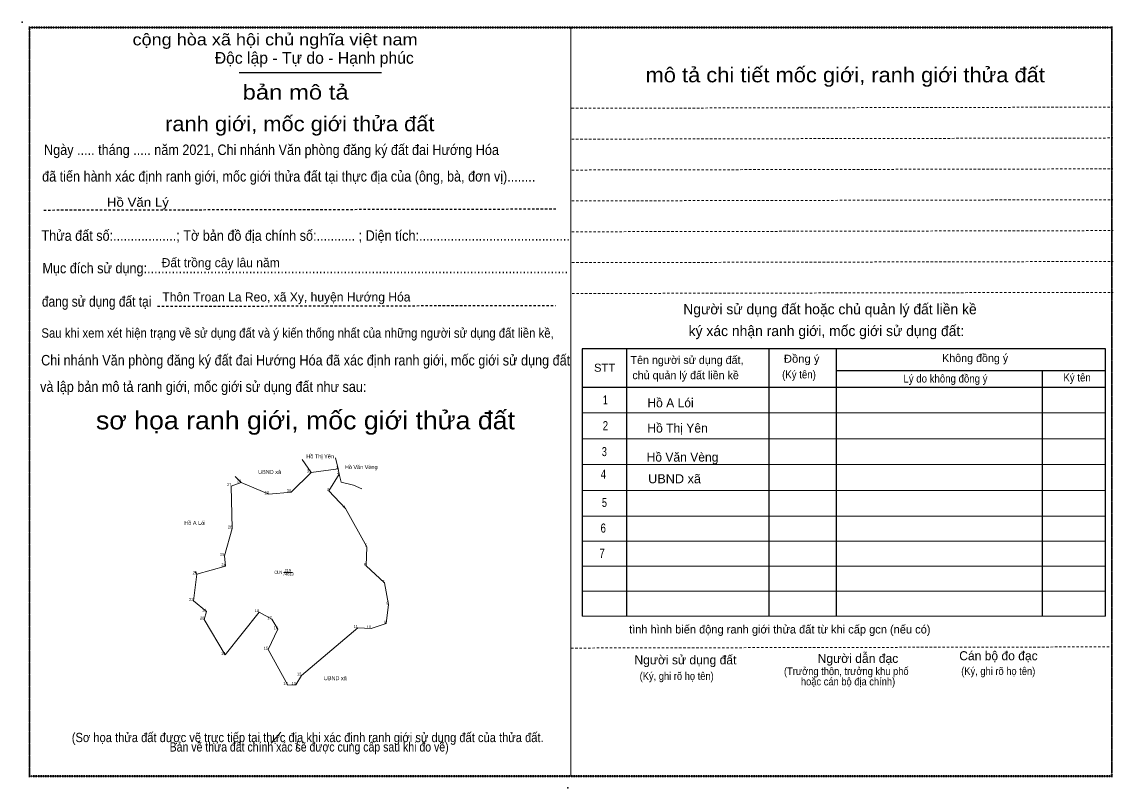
# Model space of a CAD drawing. Header units: metres. Extents: x 550759 to 554593, y 1816617 to 1817959.
# Drawn here: x 550759 to 552668, y 1816618 to 1817959 of the extents above; entities that cross this region are included whole.
import ezdxf
from ezdxf.enums import TextEntityAlignment as Align

# ---------------------------------------------------------------- set-up
doc = ezdxf.new("R2010")
doc.units = ezdxf.units.M
doc.header["$LTSCALE"] = 2.8
doc.header["$PDMODE"] = 32
doc.header["$PDSIZE"] = 1.4
doc.linetypes.add('DOTTED', pattern=[1.5, 0.3, -1.2])
doc.linetypes.add('SHORT_DASHED', pattern=[2.7, 1.5, -1.2])
for name, color, linetype, lineweight in [('1', 7, 'SHORT_DASHED', 13), ('10', 7, 'Continuous', 13), ('2', 7, 'Continuous', 13), ('63', 7, 'Continuous', 13)]:
    doc.layers.add(name, color=color, linetype=linetype, lineweight=lineweight)
doc.layers.add('16', color=7, linetype='Continuous')

msp = doc.modelspace()

# ---------------------------------------------------------------- linework, layer by layer
at = {"layer": '1'}
for p, q in [((551720.65, 1817807.6), (552667.36, 1817809.66)), ((551720.74, 1817753.6), (552667.45, 1817755.66)), ((551720.92, 1817699.6), (552667.63, 1817701.66)), ((551721.01, 1817645.6), (552667.72, 1817647.66)), ((551721.1, 1817591.6), (552667.81, 1817593.66)), ((551721.28, 1817537.6), (552667.99, 1817539.66)), ((551721.37, 1817483.6), (552668.08, 1817485.66)), ((551719.48, 1816863.5), (552666.19, 1816865.56))]:
    msp.add_line(p, q, dxfattribs=at)
at = {"layer": '1', "lineweight": 25}
for p, q in [((550797.07, 1817629.66), (551693.02, 1817631.64)), ((550996.06, 1817461.36), (551692.3, 1817462.9))]:
    msp.add_line(p, q, dxfattribs=at)
at = {"layer": '1', "linetype": 'DOTTED', "lineweight": 53}
msp.add_lwpolyline([(550772.41, 1817948.72), (552665.74, 1817948.72), (552665.74, 1816639.3), (550772.41, 1816639.3)], close=True, dxfattribs=at)
at = {"layer": '1', "linetype": 'Continuous'}
msp.add_lwpolyline([(551312.16, 1817177.03), (551314.23, 1817167.86), (551295.82, 1817138.68), (551325.02, 1817107.79), (551362.51, 1817040.82), (551360.99, 1817007.31), (551393.38, 1816977.77), (551400.44, 1816939.43), (551396.18, 1816906.63), (551369.76, 1816897.7), (551346.61, 1816898.75), (551247.88, 1816815.55), (551238.18, 1816799.23), (551223.91, 1816798.85), (551189.56, 1816860.74), (551206.93, 1816896.44), (551196.04, 1816913.94), (551173.92, 1816926.47), (551114.61, 1816851.43), (551077.94, 1816913.26), (551082.14, 1816927.18), (551059.06, 1816945.84), (551065.04, 1816992.54), (551115.35, 1817006.55), (551113.12, 1817024.92), (551126.87, 1817072.59), (551125.27, 1817146.77), (551142.8, 1817153.23), (551191, 1817132.48), (551229.89, 1817136.4), (551264.8, 1817170.67)], close=True, dxfattribs=at)
at = {"layer": '10'}
msp.add_line((551249.32, 1817193.58), (551264.8, 1817170.67), dxfattribs=at)
for points in [[(551353.64, 1817141.84), (551339.12, 1817148.33), (551317.42, 1817153.79), (551314.23, 1817167.86), (551312.16, 1817177.03), (551307.82, 1817196.21)], [(551314.31, 1817167.98), (551314.23, 1817167.86), (551295.82, 1817138.68), (551325.02, 1817107.79), (551362.51, 1817040.82), (551360.99, 1817007.31), (551393.38, 1816977.77), (551400.44, 1816939.43), (551396.18, 1816906.63), (551369.76, 1816897.7), (551346.61, 1816898.75), (551247.88, 1816815.55), (551238.18, 1816799.23), (551223.91, 1816798.85), (551189.56, 1816860.74), (551206.93, 1816896.44), (551196.04, 1816913.94), (551173.92, 1816926.47), (551114.61, 1816851.43), (551077.94, 1816913.26), (551082.14, 1816927.18), (551059.06, 1816945.84), (551065.04, 1816992.54)], [(551142.8, 1817153.23), (551191, 1817132.48), (551229.89, 1817136.4), (551264.8, 1817170.67), (551312.16, 1817177.03)], [(551132.06, 1817163.67), (551142.8, 1817153.23), (551125.27, 1817146.77), (551126.87, 1817072.59), (551113.12, 1817024.92), (551115.35, 1817006.55), (551065.04, 1816992.54), (551061.71, 1816997.57)]]:
    msp.add_lwpolyline(points, dxfattribs=at)
at = {"layer": '2', "lineweight": 25}
for p, q in [((551139.26, 1817870.13), (551388.13, 1817870.13)), ((551816.44, 1817386.62), (551816.44, 1816919.44)), ((552065.54, 1817386.62), (552065.54, 1816919.44)), ((552183.38, 1817386.62), (552183.38, 1816919.44)), ((552183.38, 1817348.92), (552654.65, 1817348.92)), ((552544.03, 1817348.92), (552544.03, 1816919.44)), ((551738.98, 1817319.79), (552654.65, 1817319.79))]:
    msp.add_line(p, q, dxfattribs=at)
at = {"layer": '2'}
for p, q in [((551738.98, 1817274.64), (552654.65, 1817274.64)), ((551738.98, 1817229.49), (552654.65, 1817229.49)), ((551738.98, 1817184.34), (552654.65, 1817184.34)), ((551738.98, 1817139.19), (552654.65, 1817139.19)), ((551738.98, 1817094.04), (552654.65, 1817094.04)), ((551738.98, 1817050.39), (552654.65, 1817050.39)), ((551738.98, 1817006.74), (552654.65, 1817006.74)), ((551738.98, 1816963.09), (552654.65, 1816963.09)), ((551738.98, 1816919.44), (552654.65, 1816919.44))]:
    msp.add_line(p, q, dxfattribs=at)
for points in [[(550772.43, 1816639.32), (550772.39, 1816639.32), (550772.39, 1817948.7), (551719.07, 1817948.7), (551719.07, 1817948.66)], [(551719.07, 1817948.66), (551719.07, 1816639.32), (550772.43, 1816639.32)], [(551719.09, 1817948.68), (552665.78, 1817948.68), (552665.78, 1816639.29)], [(552665.76, 1816639.29), (551719.09, 1816639.29), (551719.09, 1817948.66)], [(551719.1, 1817948.68), (552665.79, 1817948.68), (552665.79, 1816639.3), (552665.76, 1816639.3)], [(552665.76, 1816639.3), (551719.1, 1816639.3), (551719.1, 1817948.66)]]:
    msp.add_lwpolyline(points, dxfattribs=at)
at = {"layer": '2', "lineweight": 25}
msp.add_lwpolyline([(552654.65, 1816919.44), (552654.65, 1817386.62), (551738.98, 1817386.62), (551738.98, 1816919.44)], dxfattribs=at)
at = {"layer": '2'}
for p in [(550759.49, 1817958.13), (551713.99, 1816619.11)]:
    msp.add_point(p, dxfattribs=at)
at = {"layer": '63'}
for p, q in [((551217.44, 1816995.62), (551232.28, 1816995.62)), ((551194.72, 1816696.96), (551212.04, 1816716.1)), ((551241.25, 1816700.26), (551238.97, 1816684.66))]:
    msp.add_line(p, q, dxfattribs=at)

# ---------------------------------------------------------------- texts
at = {"layer": '1'}
for s, height, width, p in [('CLN', 5, 0.95, (551207.415, 1816993.64)), ('74613', 5, 0.85, (551225.005, 1816990.3)), ('219', 5, 0.85, (551224.115, 1816996.76)), ('(Sơ họa thửa đất được vẽ trực tiếp tại thực địa khi xác định ranh giới sử dụng đất của thửa đất.', 16.2, 0.9, (551258.95, 1816698.98)), (' Bản vẽ thửa đất chính xác sẽ được cung cấp sau khi đo vẽ)', 16.2, 0.85, (551258.905, 1816682.5))]:
    msp.add_text(s, height=height, dxfattribs=dict(at, width=width)).set_placement(p, align=Align.CENTER)
at = {"layer": '16'}
for s, height, width, p in [('Ngày ..... tháng ..... năm 2021, Chi nhánh Văn phòng đăng ký đất đai Hướng Hóa', 18.36, 0.9, (550797.7, 1817725.88)), (' đã tiến hành xác định ranh giới, mốc giới thửa đất tại thực địa của (ông, bà, đơn vị)........', 18.36, 0.9, (550788.16, 1817679.44)), ('Thửa đất số:..................; Tờ bản đồ địa chính số:........... ; Diện tích:...........................................', 18.36, 0.9, (550793.11, 1817575.84)), ('Mục đích sử dụng:........................................................................................................................', 18.36, 0.9, (550794.82, 1817518.88)), ('đang sử dụng đất tại', 18.36, 0.85, (550793.92, 1817460.56)), ('Sau khi xem xét hiện trạng về sử dụng đất và ý kiến thống nhất của những người sử dụng đất liền kề,', 16.52, 0.9, (550793.02, 1817406.28)), ('Chi nhánh Văn phòng đăng ký đất đai Hướng Hóa đã xác định ranh giới, mốc giới sử dụng đất', 18.36, 0.9, (550792.57, 1817357.78)), (' và lập bản mô tả ranh giới, mốc giới sử dụng đất như sau:', 18.36, 0.9, (550784.65, 1817311.52))]:
    msp.add_text(s, height=height, dxfattribs=dict(at, width=width)).set_placement(p)
at = {"layer": '2'}
for s, height, width, p in [('cộng hòa xã hội chủ nghĩa việt nam', 20.54, 1.15, (550952.5, 1817917.66)), ('Hồ Văn Lý', 15.8, 1.1, (550907.56, 1817635.28)), ('Đồng ý', 14, 1.05, (552091.99, 1817362.54)), ('STT', 14, 1.05, (551759.8, 1817346.8)), ('(Ký tên)', 14, 0.9, (552088.93, 1817335.1)), ('Lý do không đồng ý', 14, 0.9, (552301.15, 1817327.9)), ('Ký tên', 14, 0.9, (552581.05, 1817329.78)), ('UBND xã', 15.79, 1.05, (551854.54, 1817151.74)), ('(Ký, ghi rõ họ tên)', 13.55, 0.9, (552402.22, 1816816.42)), ('(Ký, ghi rõ họ tên)', 13.55, 0.9, (551839.63, 1816807.78))]:
    msp.add_text(s, height=height, dxfattribs=dict(at, width=width)).set_placement(p)
for s, height, p in [('Độc lập - Tự do - Hạnh phúc', 20.54, (551096.32, 1817885.54)), ('Đất trồng cây lâu năm', 15.79, (551003.44, 1817529.68)), ('Thôn Troan La Reo, xã Xy, huyện Hướng Hóa', 15.79, (551004.64, 1817469.7)), ('Người sử dụng đất hoặc chủ quản lý đất liền kề ', 18.18, (551915.95, 1817447.24)), ('ký xác nhận ranh giới, mốc giới sử dụng đất:', 18.18, (551925.4, 1817409.16)), ('Không đồng ý', 14, (552368.83, 1817363.72)), ('Tên người sử dụng đất,', 14, (551823.7, 1817360.38)), ('chủ quản lý đất liền kề', 14, (551826.94, 1817333.74)), ('Hồ A Lói', 15.8, (551853.19, 1817284.52)), ('Hồ Thị Yên', 15.79, (551853.19, 1817240.4)), ('Hồ Văn Vèng', 15.79, (551851.84, 1817189.64)), ('tình hình biến động ranh giới thửa đất từ khi cấp gcn (nếu có)', 14.45, (551821.18, 1816888.96)), ('Người sử dụng đất', 15.8, (551830.54, 1816834.96)), ('Người dẫn đạc', 15.84, (552151.03, 1816837.48)), ('Cán bộ đo đạc', 15.77, (552398.8, 1816842.16))]:
    msp.add_text(s, height=height, dxfattribs=at).set_placement(p)
for s, height, width, p in [('mô tả chi tiết mốc giới, ranh giới thửa đất', 26, 1.1, (552199.305, 1817853.04)), ('bản mô tả', 26.01, 1.2, (551237.785, 1817822.8)), ('ranh giới, mốc giới thửa đất', 26.01, 1.1, (551245.095, 1817767.54)), ('1', 15.8, 0.7, (551779.645, 1817289.64)), ('sơ họa ranh giới, mốc giới thửa đất', 31.74, 1.1, (551254.995, 1817246)), ('2', 15.8, 0.8, (551779.755, 1817244.56)), ('3', 15.8, 0.75, (551777.935, 1817199.2)), ('4', 15.8, 0.8, (551776.2, 1817159.78)), ('5', 15.8, 0.75, (551778.055, 1817110.18)), ('6', 15.8, 0.8, (551775.975, 1817065.46)), ('7', 15.84, 0.8, (551773.855, 1817021.26)), ('(Trưởng thôn, trưởng khu phố', 13.54, 0.9, (552201.165, 1816816.24)), ('hoặc cán bộ địa chính)', 13.54, 0.9, (552204.25, 1816798.16))]:
    msp.add_text(s, height=height, dxfattribs=dict(at, width=width)).set_placement(p, align=Align.CENTER)
at = {"layer": '63'}
for s, width, p in [('Hồ Thị Yên', 0.95, (551280.675, 1817195.42)), ('UBND xã', 0.9, (551192.24, 1817168.01)), ('Hồ Văn Vèng', 0.9, (551352.525, 1817176.5)), ('UBND xã', 0.9, (551307.25, 1816807.29))]:
    msp.add_text(s, height=7, dxfattribs=dict(at, width=width)).set_placement(p, align=Align.CENTER)
for s, width, p in [(' 31', 0.8, (551264.8, 1817170.67)), (' 1', 0.75, (551312.16, 1817177.03)), (' 2', 0.85, (551314.23, 1817167.86)), (' 27', 0.85, (551125.27, 1817146.77)), (' 28', 0.85, (551142.8, 1817153.23)), (' 29', 0.85, (551191, 1817132.48)), (' 30', 0.85, (551229.89, 1817136.4)), (' 3', 0.8, (551295.82, 1817138.68)), (' 4', 0.85, (551325.02, 1817107.79)), (' 26', 0.85, (551126.87, 1817072.59)), (' 5', 0.8, (551362.51, 1817040.82)), (' 25', 0.85, (551113.12, 1817024.92)), (' 23', 0.85, (551065.04, 1816992.54)), (' 24', 0.85, (551115.35, 1817006.55)), (' 6', 0.85, (551360.99, 1817007.31)), (' 7', 0.8, (551393.38, 1816977.77)), (' 22', 0.85, (551059.06, 1816945.84)), (' 8', 0.8, (551400.44, 1816939.43)), (' 21', 0.8, (551082.14, 1816927.18)), (' 18', 0.85, (551173.92, 1816926.47)), (' 17', 0.85, (551196.04, 1816913.94)), (' 20', 0.85, (551077.94, 1816913.26)), (' 16', 0.85, (551206.93, 1816896.44)), (' 11', 0.8, (551346.61, 1816898.75)), (' 10', 0.85, (551369.76, 1816897.7)), (' 9', 0.85, (551396.18, 1816906.63)), (' 15', 0.85, (551189.56, 1816860.74)), (' 19', 0.85, (551114.61, 1816851.43)), (' 13', 0.85, (551238.18, 1816799.23)), (' 12', 0.85, (551247.88, 1816815.55)), (' 14', 0.85, (551223.91, 1816798.85))]:
    msp.add_text(s, height=5, dxfattribs=dict(at, width=width)).set_placement(p, align=Align.RIGHT)
for s, height, p in [('D', 0.01, (551314.315, 1817167.98)), ('Hồ A Lói', 7, (551061.54, 1817078.83))]:
    msp.add_text(s, height=height, dxfattribs=at).set_placement(p, align=Align.CENTER)

doc.saveas('drawing.dxf')
